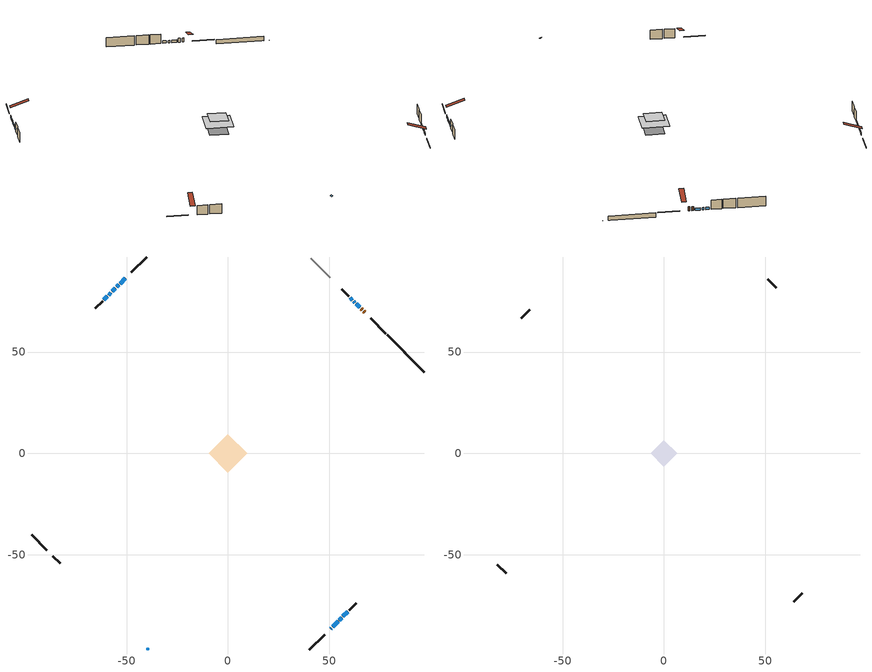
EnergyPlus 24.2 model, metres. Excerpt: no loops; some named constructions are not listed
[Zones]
conditioned space
 floor outside (Floor1 construction): -0.72,0 0,0.72 0.72,0 0,-0.72 z1.5
 floor adiabatic (AdiabaticFloorConstruction): -9.41,0 0,9.41 9.41,0 0,-9.41 z3.94
 floor foundation (Slab1 construction): -6.52,0 0,6.52 6.52,0 0,-6.52 z-0.8
 wall outside (RimJoist1 construction): 40.1,-96.81 47.61,-89.3 / -96.81,-40.1 -89.3,-47.61 / -40.1,96.81 -47.61,89.3 / 77.84,59.07 70.33,66.58 z1.5:1.8
 wall outside (AdiabaticWallConstruction 1): 67.36,69.56 66.8,70.12 / 66.14,70.77 65.56,71.36 z1.5:3.53
 wall outside (AdiabaticWallConstruction): 50.59,-86.33 50.94,-85.98 / -50.59,86.33 -53.19,83.73 / -53.84,83.07 -54.82,82.1 / -55.47,81.44 -57.1,79.82 / 51.59,-85.32 54.2,-82.71 / 64.9,72.01 63.22,73.69 / 62.57,74.35 61.99,74.93 / -57.75,79.16 -58.87,78.05 / -59.52,77.39 -61.15,75.77 / 54.86,-82.06 55.99,-80.92 / 56.65,-80.26 58.97,-77.95 / 61.33,75.58 60.19,76.72 z1.5:2.72
 wall outside (Wall1 construction): 59.63,-77.29 63.22,-73.69 / -86.33,-50.59 -82.73,-54.19 / -61.8,75.11 -65.4,71.51 / 59.54,77.38 55.94,80.97 z1.5:6.38
 wall foundation (FoundationWall1 construction): 78.5,58.41,-0.8 78.5,58.41,1.5 94.84,42.08,1.5 94.84,42.08,-0.7 96.81,40.1,-0.7 96.81,40.1,-0.8
 wall adiabatic (Wall4 construction): 50.35,86.56 40.76,96.16 z1.5:6.38
 window (WindowConstruction): 50.59,-86.33 50.94,-85.98 z1.5:2.72
 window (WindowConstruction 9): -50.59,86.33 -53.19,83.73 z1.5:2.72
 window (WindowConstruction 10): -53.84,83.07 -54.82,82.1 z1.5:2.72
 window (WindowConstruction 11): -55.47,81.44 -57.1,79.82 z1.5:2.72
 window (WindowConstruction 1): 51.59,-85.32 54.2,-82.71 z1.5:2.72
 window (WindowConstruction 2): 64.9,72.01 63.22,73.69 z1.5:2.72
 window (WindowConstruction 3): 62.57,74.35 61.99,74.93 z1.5:2.72
 window (WindowConstruction 4): -57.75,79.16 -58.87,78.05 z1.5:2.72
 window (WindowConstruction 5): -59.52,77.39 -61.15,75.77 z1.5:2.72
 window (WindowConstruction 6): 54.86,-82.06 55.99,-80.92 z1.5:2.72
 window (WindowConstruction 7): 56.65,-80.26 58.97,-77.95 z1.5:2.72
 window (WindowConstruction 8): 61.33,75.58 60.2,76.72 z1.5:2.72
 door (Door): 67.36,69.56 66.8,70.12 z1.5:3.53
 door (Door 1): 66.14,70.77 65.56,71.36 z1.5:3.53
 ceiling adiabatic (AdiabaticFloorConstruction): 0,-9.41 9.41,0 0,9.41 -9.41,0 z3.94
 roof outside (AdiabaticRoofConstruction): -39.1,-96.81,6.38 -39.1,-95.86,6.69 -40.1,-95.86,6.69 -40.1,-96.81,6.38
 skylight (SkylightConstruction): -39.1,-96.81,6.38 -39.1,-95.86,6.69 -40.1,-95.86,6.69 -40.1,-96.81,6.38
attic - vented
 floor to conditioned space (Floor2 construction Reversed): -6.49,0 0,6.49 6.49,0 0,-6.49 z6.38
 wall outside (Wall3 construction): 63.88,-73.03 68.15,-68.76 / -82.07,-54.84 -77.8,-59.12 / -66.06,70.86 -70.33,66.58 / 55.28,81.63 51.01,85.91 z1.5:6.38
 roof outside (Roof1 construction): 49.93,-86.98,6.38 43.61,-80.66,9.36 41.95,-82.33,9.36 48.27,-88.65,6.38; -86.98,-49.93,6.38 -80.66,-43.61,9.36 -82.33,-41.95,9.36 -88.65,-48.27,6.38; -49.93,86.98,6.38 -43.61,80.66,9.36 -41.95,82.33,9.36 -48.27,88.65,6.38; 68.01,68.9,6.38 61.69,62.58,9.36 63.36,60.92,9.36 69.68,67.24,6.38
[Material] Roughness=Rough; Thermal Absorptance=0.9
Name | Thickness {m} | Conductivity {W/m-K} | Density {kg/m3} | Specific Heat {J/kg-K} | Solar Absorptance | Visible Absorptance
ceiling loosefill ins | 0.254 | 0.0480833 | 16.02 | 1046.75 | 0.7 | 0.7
ceiling stud and cavity | 0.1397 | 0.147741 | 65.682 | 1177.47 | 0.7 | 0.7
gypsum board | 0.0127 | 0.160291 | 801 | 837.4 | 0.6 | 0.6
[Construction]
Floor2 construction: ceiling loosefill ins, ceiling stud and cavity, gypsum board
[EnergyManagementSystem:Program]
water_heater_EC_adj: If WarmupFlag == 0; Set dhw_e_cons = water_heater_energy + water_heater_on_cycle_parasitic + water_heater_off_cycle_parasitic; Set water_heater_ec_adj_act = 0.0 * dhw_e_cons / 1; EndIf
[EnergyManagementSystem:ProgramCallingManager]
central_ac_and_furnace_supply_fan_disaggregate_program_calling_manager: EndOfSystemTimestepBeforeHVACReporting; central_ac_and_furnace_supply_fan_disaggregate_program
central_ac_and_furnace_supply_fan_disaggregate_program_calling_manager 1: EndOfSystemTimestepBeforeHVACReporting; central_ac_and_furnace_supply_fan_disaggregate_program_1
component_loads_program_calling_manager: EndOfZoneTimestepAfterZoneReporting; component_loads_program
fridge_schedule_program_calling_manager: BeginZoneTimestepAfterInitHeatBalance; fridge_schedule_program
infil_program_calling_manager: BeginZoneTimestepAfterInitHeatBalance; infil_program
natural_vent_program_calling_manager: BeginZoneTimestepAfterInitHeatBalance; natural_vent_program
total_airflows_program_calling_manager: EndOfZoneTimestepAfterZoneReporting; total_airflows_program
total_loads_program_calling_manager: EndOfZoneTimestepAfterZoneReporting; total_loads_program
unit_heater_supply_fan_disaggregate_program_calling_manager: EndOfSystemTimestepBeforeHVACReporting; unit_heater_supply_fan_disaggregate_program
unmet_hours_program_calling_manager: EndOfZoneTimestepBeforeZoneReporting; unmet_hours_program
water_heater_EC_adj_ProgramManager: EndOfSystemTimestepBeforeHVACReporting; water_heater_EC_adj
[EnergyManagementSystem:OutputVariable] Type of Data in Variable=Summed
Name | EMS Variable | Update Frequency | EMS Program or Subroutine | Units
central ac and furnace supply fan disaggregate clg | central_ac_and_furnace_supply_fan_clg | SystemTimestep | central_ac_and_furnace_supply_fan_disaggregate_program | J
central ac and furnace supply fan disaggregate htg primary | central_ac_and_furnace_supply_fan_primary_htg | SystemTimestep | central_ac_and_furnace_supply_fan_disaggregate_program_1 | J
unit heater supply fan disaggregate htg primary | unit_heater_supply_fan_primary_htg | SystemTimestep | unit_heater_supply_fan_disaggregate_program | J
loads_htg_tot_peakload_outvar; loads_htg_tot_annual_outvar; Energy Management System Output Variable 1; Energy Management System Output Variable 45 | loads_htg_tot | ZoneTimestep | total_loads_program | J
loads_clg_tot_peakload_outvar; loads_clg_tot_annual_outvar; Energy Management System Output Variable 2; Energy Management System Output Variable 46 | loads_clg_tot | ZoneTimestep | total_loads_program | J
htg_unmet_hours_annual_outvar; Energy Management System Output Variable 3 | htg_unmet_hours | ZoneTimestep | unmet_hours_program | hr
clg_unmet_hours_annual_outvar; Energy Management System Output Variable 4 | clg_unmet_hours | ZoneTimestep | unmet_hours_program | hr
loads_htg_roofs_annual_outvar; Energy Management System Output Variable 5 | loads_htg_roofs | ZoneTimestep | component_loads_program | J
loads_htg_ceilings_annual_outvar; Energy Management System Output Variable 6 | loads_htg_ceilings | ZoneTimestep | component_loads_program | J
loads_htg_walls_annual_outvar; Energy Management System Output Variable 7 | loads_htg_walls | ZoneTimestep | component_loads_program | J
loads_htg_rim_joists_annual_outvar; Energy Management System Output Variable 8 | loads_htg_rim_joists | ZoneTimestep | component_loads_program | J
loads_htg_foundation_walls_annual_outvar; Energy Management System Output Variable 9 | loads_htg_foundation_walls | ZoneTimestep | component_loads_program | J
loads_htg_doors_annual_outvar; Energy Management System Output Variable 10 | loads_htg_doors | ZoneTimestep | component_loads_program | J
loads_htg_windows_conduction_annual_outvar; Energy Management System Output Variable 11 | loads_htg_windows_conduction | ZoneTimestep | component_loads_program | J
loads_htg_windows_solar_annual_outvar; Energy Management System Output Variable 12 | loads_htg_windows_solar | ZoneTimestep | component_loads_program | J
loads_htg_skylights_conduction_annual_outvar; Energy Management System Output Variable 13 | loads_htg_skylights_conduction | ZoneTimestep | component_loads_program | J
loads_htg_skylights_solar_annual_outvar; Energy Management System Output Variable 14 | loads_htg_skylights_solar | ZoneTimestep | component_loads_program | J
loads_htg_floors_annual_outvar; Energy Management System Output Variable 15 | loads_htg_floors | ZoneTimestep | component_loads_program | J
loads_htg_slabs_annual_outvar; Energy Management System Output Variable 16 | loads_htg_slabs | ZoneTimestep | component_loads_program | J
loads_htg_internal_mass_annual_outvar; Energy Management System Output Variable 17 | loads_htg_internal_mass | ZoneTimestep | component_loads_program | J
loads_htg_infil_annual_outvar; Energy Management System Output Variable 18 | loads_htg_infil | ZoneTimestep | component_loads_program | J
loads_htg_natvent_annual_outvar; Energy Management System Output Variable 19 | loads_htg_natvent | ZoneTimestep | component_loads_program | J
loads_htg_mechvent_annual_outvar; Energy Management System Output Variable 20 | loads_htg_mechvent | ZoneTimestep | component_loads_program | J
loads_htg_whf_annual_outvar; Energy Management System Output Variable 21 | loads_htg_whf | ZoneTimestep | component_loads_program | J
loads_htg_ducts_annual_outvar; Energy Management System Output Variable 22 | loads_htg_ducts | ZoneTimestep | component_loads_program | J
loads_htg_intgains_annual_outvar; Energy Management System Output Variable 23 | loads_htg_intgains | ZoneTimestep | component_loads_program | J
loads_htg_lighting_annual_outvar; Energy Management System Output Variable 24 | loads_htg_lighting | ZoneTimestep | component_loads_program | J
loads_clg_roofs_annual_outvar; Energy Management System Output Variable 25 | loads_clg_roofs | ZoneTimestep | component_loads_program | J
loads_clg_ceilings_annual_outvar; Energy Management System Output Variable 26 | loads_clg_ceilings | ZoneTimestep | component_loads_program | J
loads_clg_walls_annual_outvar; Energy Management System Output Variable 27 | loads_clg_walls | ZoneTimestep | component_loads_program | J
loads_clg_rim_joists_annual_outvar; Energy Management System Output Variable 28 | loads_clg_rim_joists | ZoneTimestep | component_loads_program | J
loads_clg_foundation_walls_annual_outvar; Energy Management System Output Variable 29 | loads_clg_foundation_walls | ZoneTimestep | component_loads_program | J
loads_clg_doors_annual_outvar; Energy Management System Output Variable 30 | loads_clg_doors | ZoneTimestep | component_loads_program | J
loads_clg_windows_conduction_annual_outvar; Energy Management System Output Variable 31 | loads_clg_windows_conduction | ZoneTimestep | component_loads_program | J
loads_clg_windows_solar_annual_outvar; Energy Management System Output Variable 32 | loads_clg_windows_solar | ZoneTimestep | component_loads_program | J
loads_clg_skylights_conduction_annual_outvar; Energy Management System Output Variable 33 | loads_clg_skylights_conduction | ZoneTimestep | component_loads_program | J
loads_clg_skylights_solar_annual_outvar; Energy Management System Output Variable 34 | loads_clg_skylights_solar | ZoneTimestep | component_loads_program | J
loads_clg_floors_annual_outvar; Energy Management System Output Variable 35 | loads_clg_floors | ZoneTimestep | component_loads_program | J
loads_clg_slabs_annual_outvar; Energy Management System Output Variable 36 | loads_clg_slabs | ZoneTimestep | component_loads_program | J
loads_clg_internal_mass_annual_outvar; Energy Management System Output Variable 37 | loads_clg_internal_mass | ZoneTimestep | component_loads_program | J
loads_clg_infil_annual_outvar; Energy Management System Output Variable 38 | loads_clg_infil | ZoneTimestep | component_loads_program | J
loads_clg_natvent_annual_outvar; Energy Management System Output Variable 39 | loads_clg_natvent | ZoneTimestep | component_loads_program | J
loads_clg_mechvent_annual_outvar; Energy Management System Output Variable 40 | loads_clg_mechvent | ZoneTimestep | component_loads_program | J
loads_clg_whf_annual_outvar; Energy Management System Output Variable 41 | loads_clg_whf | ZoneTimestep | component_loads_program | J
loads_clg_ducts_annual_outvar; Energy Management System Output Variable 42 | loads_clg_ducts | ZoneTimestep | component_loads_program | J
loads_clg_intgains_annual_outvar; Energy Management System Output Variable 43 | loads_clg_intgains | ZoneTimestep | component_loads_program | J
loads_clg_lighting_annual_outvar; Energy Management System Output Variable 44 | loads_clg_lighting | ZoneTimestep | component_loads_program | J
[Schedule:Day:Interval]
interior lighting schedule day 1: No, 01:00, 0.100909, 04:00, 0.0840909, 05:00, 0.0925, 06:00, 0.151364, 07:00, 0.252273, 08:00, 0.319545, 10:00, 0.344773, 11:00, 0.327955, 12:00, 0.311136, 13:00, 0.302727, 14:00, 0.294318, 15:00, 0.311136, 16:00, 0.344773, 17:00, 0.420455, 18:00, 0.546591, 19:00, 0.723182, 20:00, 0.891364, 21:00, 0.925, 22:00, 0.664318, 23:00, 0.336364, 24:00, 0.151364
interior lighting schedule day 2: No, 01:00, 0.0927273, 04:00, 0.0772727, 05:00, 0.085, 06:00, 0.139091, 07:00, 0.231818, 08:00, 0.293636, 10:00, 0.316818, 11:00, 0.301364, 12:00, 0.285909, 13:00, 0.278182, 14:00, 0.270455, 15:00, 0.285909, 16:00, 0.316818, 17:00, 0.386364, 18:00, 0.502273, 19:00, 0.664545, 20:00, 0.819091, 21:00, 0.85, 22:00, 0.610455, 23:00, 0.309091, 24:00, 0.139091
interior lighting schedule day 3: No, 01:00, 0.0845455, 04:00, 0.0704545, 05:00, 0.0775, 06:00, 0.126818, 07:00, 0.211364, 08:00, 0.267727, 10:00, 0.288864, 11:00, 0.274773, 12:00, 0.260682, 13:00, 0.253636, 14:00, 0.246591, 15:00, 0.260682, 16:00, 0.288864, 17:00, 0.352273, 18:00, 0.457955, 19:00, 0.605909, 20:00, 0.746818, 21:00, 0.775, 22:00, 0.556591, 23:00, 0.281818, 24:00, 0.126818
interior lighting schedule day 4: No, 01:00, 0.0763636, 04:00, 0.0636364, 05:00, 0.07, 06:00, 0.114545, 07:00, 0.190909, 08:00, 0.241818, 10:00, 0.260909, 11:00, 0.248182, 12:00, 0.235455, 13:00, 0.229091, 14:00, 0.222727, 15:00, 0.235455, 16:00, 0.260909, 17:00, 0.318182, 18:00, 0.413636, 19:00, 0.547273, 20:00, 0.674545, 21:00, 0.7, 22:00, 0.502727, 23:00, 0.254545, 24:00, 0.114545
interior lighting schedule day 5: No, 01:00, 0.0727273, 04:00, 0.0606061, 05:00, 0.0666667, 06:00, 0.109091, 07:00, 0.181818, 08:00, 0.230303, 10:00, 0.248485, 11:00, 0.236364, 12:00, 0.224242, 13:00, 0.218182, 14:00, 0.212121, 15:00, 0.224242, 16:00, 0.248485, 17:00, 0.30303, 18:00, 0.393939, 19:00, 0.521212, 20:00, 0.642424, 21:00, 0.666667, 22:00, 0.478788, 23:00, 0.242424, 24:00, 0.109091
interior lighting schedule day 6: No, 01:00, 0.0745455, 04:00, 0.0621212, 05:00, 0.0683333, 06:00, 0.111818, 07:00, 0.186364, 08:00, 0.236061, 10:00, 0.254697, 11:00, 0.242273, 12:00, 0.229848, 13:00, 0.223636, 14:00, 0.217424, 15:00, 0.229848, 16:00, 0.254697, 17:00, 0.310606, 18:00, 0.403788, 19:00, 0.534242, 20:00, 0.658485, 21:00, 0.683333, 22:00, 0.490758, 23:00, 0.248485, 24:00, 0.111818
interior lighting schedule day 7: No, 01:00, 0.08, 04:00, 0.0666667, 05:00, 0.0733333, 06:00, 0.12, 07:00, 0.2, 08:00, 0.253333, 10:00, 0.273333, 11:00, 0.26, 12:00, 0.246667, 13:00, 0.24, 14:00, 0.233333, 15:00, 0.246667, 16:00, 0.273333, 17:00, 0.333333, 18:00, 0.433333, 19:00, 0.573333, 20:00, 0.706667, 21:00, 0.733333, 22:00, 0.526667, 23:00, 0.266667, 24:00, 0.12
interior lighting schedule day 8: No, 01:00, 0.0890909, 04:00, 0.0742424, 05:00, 0.0816667, 06:00, 0.133636, 07:00, 0.222727, 08:00, 0.282121, 10:00, 0.304394, 11:00, 0.289545, 12:00, 0.274697, 13:00, 0.267273, 14:00, 0.259848, 15:00, 0.274697, 16:00, 0.304394, 17:00, 0.371212, 18:00, 0.482576, 19:00, 0.638485, 20:00, 0.78697, 21:00, 0.816667, 22:00, 0.586515, 23:00, 0.29697, 24:00, 0.133636
interior lighting schedule day 9: No, 01:00, 0.0972727, 04:00, 0.0810606, 05:00, 0.0891667, 06:00, 0.145909, 07:00, 0.243182, 08:00, 0.30803, 10:00, 0.332348, 11:00, 0.316136, 12:00, 0.299924, 13:00, 0.291818, 14:00, 0.283712, 15:00, 0.299924, 16:00, 0.332348, 17:00, 0.405303, 18:00, 0.526894, 19:00, 0.697121, 20:00, 0.859242, 21:00, 0.891667, 22:00, 0.640379, 23:00, 0.324242, 24:00, 0.145909
interior lighting schedule day 10: No, 01:00, 0.105455, 04:00, 0.0878788, 05:00, 0.0966667, 06:00, 0.158182, 07:00, 0.263636, 08:00, 0.333939, 10:00, 0.360303, 11:00, 0.342727, 12:00, 0.325152, 13:00, 0.316364, 14:00, 0.307576, 15:00, 0.325152, 16:00, 0.360303, 17:00, 0.439394, 18:00, 0.571212, 19:00, 0.755758, 20:00, 0.931515, 21:00, 0.966667, 22:00, 0.694242, 23:00, 0.351515, 24:00, 0.158182
interior lighting schedule day 11: No, 01:00, 0.109091, 04:00, 0.0909091, 05:00, 0.1, 06:00, 0.163636, 07:00, 0.272727, 08:00, 0.345455, 10:00, 0.372727, 11:00, 0.354545, 12:00, 0.336364, 13:00, 0.327273, 14:00, 0.318182, 15:00, 0.336364, 16:00, 0.372727, 17:00, 0.454545, 18:00, 0.590909, 19:00, 0.781818, 20:00, 0.963636, 21:00, 1, 22:00, 0.718182, 23:00, 0.363636, 24:00, 0.163636
occupants schedule day: No, 05:00, 0.426829, 06:00, 0.719512, 07:00, 1, 08:00, 0.670732, 09:00, 0.329268, 14:00, 0.170732, 15:00, 0.231707, 16:00, 0.329268, 17:00, 0.5, 18:00, 0.670732, 19:00, 0.829268, 21:00, 1, 22:00, 0.853659, 23:00, 0.646341, 24:00, 0.426829
occupants schedule default day; clothes dryer schedule default day; cooking range schedule default day; misc plug loads schedule default day; general water use schedule default day; clothes dryer exhaust 0 schedule default day; cooling season schedule day; cooling season schedule day 2; cooling season schedule default day; exterior lighting schedule default day; natural vent schedule default day: No, 24:00, 0
clothes dryer schedule day; clothes dryer exhaust 0 schedule day: No, 01:00, 0.123457, 02:00, 0.0740741, 03:00, 0.0493827, 04:00, 0.0246914, 05:00, 0.0493827, 06:00, 0.0740741, 07:00, 0.197531, 08:00, 0.395062, 09:00, 0.592593, 10:00, 0.839506, 11:00, 0.962963, 12:00, 1, 13:00, 0.91358, 14:00, 0.82716, 15:00, 0.716049, 16:00, 0.753086, 17:00, 0.679012, 18:00, 0.666667, 20:00, 0.62963, 21:00, 0.641975, 22:00, 0.666667, 23:00, 0.54321, 24:00, 0.296296
cooking range schedule day: No, 05:00, 0.0597015, 06:00, 0.11194, 07:00, 0.171642, 08:00, 0.291045, 11:00, 0.343284, 12:00, 0.402985, 13:00, 0.462687, 14:00, 0.343284, 15:00, 0.291045, 16:00, 0.402985, 17:00, 0.567164, 18:00, 1, 19:00, 0.850746, 20:00, 0.432836, 21:00, 0.291045, 22:00, 0.231343, 23:00, 0.171642, 24:00, 0.11194
misc plug loads schedule day: No, 06:00, 0.705882, 07:00, 0.745098, 08:00, 0.803922, 15:00, 0.823529, 16:00, 0.862745, 17:00, 0.921569, 18:00, 0.980392, 19:00, 1, 20:00, 0.980392, 21:00, 0.941176, 22:00, 0.862745, 23:00, 0.784314, 24:00, 0.72549
general water use schedule day: No, 01:00, 0.315068, 03:00, 0.287671, 04:00, 0.342466, 05:00, 0.369863, 06:00, 0.520548, 07:00, 0.60274, 08:00, 0.534247, 10:00, 0.506849, 11:00, 0.465753, 14:00, 0.479452, 15:00, 0.534247, 16:00, 0.589041, 17:00, 0.69863, 18:00, 0.876712, 19:00, 0.890411, 20:00, 0.986301, 21:00, 1, 22:00, 0.863014, 23:00, 0.616438, 24:00, 0.465753
cooling season schedule day 1: No, 24:00, 1
exterior lighting schedule day: No, 01:00, 0.566667, 03:00, 0.524167, 05:00, 0.495833, 06:00, 0.5525, 07:00, 0.623333, 08:00, 0.580833, 09:00, 0.439167, 10:00, 0.354167, 12:00, 0.34, 13:00, 0.354167, 14:00, 0.396667, 15:00, 0.425, 16:00, 0.495833, 17:00, 0.623333, 18:00, 0.793333, 19:00, 0.906667, 20:00, 0.963333, 21:00, 0.991667, 22:00, 0.920833, 23:00, 0.793333, 24:00, 0.665833
exterior lighting schedule day 1: No, 01:00, 0.528571, 03:00, 0.488929, 05:00, 0.4625, 06:00, 0.515357, 07:00, 0.581429, 08:00, 0.541786, 09:00, 0.409643, 10:00, 0.330357, 12:00, 0.317143, 13:00, 0.330357, 14:00, 0.37, 15:00, 0.396429, 16:00, 0.4625, 17:00, 0.581429, 18:00, 0.74, 19:00, 0.845714, 20:00, 0.898571, 21:00, 0.925, 22:00, 0.858929, 23:00, 0.74, 24:00, 0.621071
exterior lighting schedule day 10: No, 01:00, 0.552381, 03:00, 0.510952, 05:00, 0.483333, 06:00, 0.538571, 07:00, 0.607619, 08:00, 0.56619, 09:00, 0.428095, 10:00, 0.345238, 12:00, 0.331429, 13:00, 0.345238, 14:00, 0.386667, 15:00, 0.414286, 16:00, 0.483333, 17:00, 0.607619, 18:00, 0.773333, 19:00, 0.88381, 20:00, 0.939048, 21:00, 0.966667, 22:00, 0.897619, 23:00, 0.773333, 24:00, 0.649048
exterior lighting schedule day 11: No, 01:00, 0.571429, 03:00, 0.528571, 05:00, 0.5, 06:00, 0.557143, 07:00, 0.628571, 08:00, 0.585714, 09:00, 0.442857, 10:00, 0.357143, 12:00, 0.342857, 13:00, 0.357143, 14:00, 0.4, 15:00, 0.428571, 16:00, 0.5, 17:00, 0.628571, 18:00, 0.8, 19:00, 0.914286, 20:00, 0.971429, 21:00, 1, 22:00, 0.928571, 23:00, 0.8, 24:00, 0.671429
exterior lighting schedule day 2: No, 01:00, 0.485714, 03:00, 0.449286, 05:00, 0.425, 06:00, 0.473571, 07:00, 0.534286, 08:00, 0.497857, 09:00, 0.376429, 10:00, 0.303571, 12:00, 0.291429, 13:00, 0.303571, 14:00, 0.34, 15:00, 0.364286, 16:00, 0.425, 17:00, 0.534286, 18:00, 0.68, 19:00, 0.777143, 20:00, 0.825714, 21:00, 0.85, 22:00, 0.789286, 23:00, 0.68, 24:00, 0.570714
exterior lighting schedule day 3: No, 01:00, 0.442857, 03:00, 0.409643, 05:00, 0.3875, 06:00, 0.431786, 07:00, 0.487143, 08:00, 0.453929, 09:00, 0.343214, 10:00, 0.276786, 12:00, 0.265714, 13:00, 0.276786, 14:00, 0.31, 15:00, 0.332143, 16:00, 0.3875, 17:00, 0.487143, 18:00, 0.62, 19:00, 0.708571, 20:00, 0.752857, 21:00, 0.775, 22:00, 0.719643, 23:00, 0.62, 24:00, 0.520357
exterior lighting schedule day 4: No, 01:00, 0.4, 03:00, 0.37, 05:00, 0.35, 06:00, 0.39, 07:00, 0.44, 08:00, 0.41, 09:00, 0.31, 10:00, 0.25, 12:00, 0.24, 13:00, 0.25, 14:00, 0.28, 15:00, 0.3, 16:00, 0.35, 17:00, 0.44, 18:00, 0.56, 19:00, 0.64, 20:00, 0.68, 21:00, 0.7, 22:00, 0.65, 23:00, 0.56, 24:00, 0.47
exterior lighting schedule day 5: No, 01:00, 0.380952, 03:00, 0.352381, 05:00, 0.333333, 06:00, 0.371429, 07:00, 0.419048, 08:00, 0.390476, 09:00, 0.295238, 10:00, 0.238095, 12:00, 0.228571, 13:00, 0.238095, 14:00, 0.266667, 15:00, 0.285714, 16:00, 0.333333, 17:00, 0.419048, 18:00, 0.533333, 19:00, 0.609524, 20:00, 0.647619, 21:00, 0.666667, 22:00, 0.619048, 23:00, 0.533333, 24:00, 0.447619
exterior lighting schedule day 6: No, 01:00, 0.390476, 03:00, 0.36119, 05:00, 0.341667, 06:00, 0.380714, 07:00, 0.429524, 08:00, 0.400238, 09:00, 0.302619, 10:00, 0.244048, 12:00, 0.234286, 13:00, 0.244048, 14:00, 0.273333, 15:00, 0.292857, 16:00, 0.341667, 17:00, 0.429524, 18:00, 0.546667, 19:00, 0.624762, 20:00, 0.66381, 21:00, 0.683333, 22:00, 0.634524, 23:00, 0.546667, 24:00, 0.45881
exterior lighting schedule day 7: No, 01:00, 0.419048, 03:00, 0.387619, 05:00, 0.366667, 06:00, 0.408571, 07:00, 0.460952, 08:00, 0.429524, 09:00, 0.324762, 10:00, 0.261905, 12:00, 0.251429, 13:00, 0.261905, 14:00, 0.293333, 15:00, 0.314286, 16:00, 0.366667, 17:00, 0.460952, 18:00, 0.586667, 19:00, 0.670476, 20:00, 0.712381, 21:00, 0.733333, 22:00, 0.680952, 23:00, 0.586667, 24:00, 0.492381
exterior lighting schedule day 8: No, 01:00, 0.466667, 03:00, 0.431667, 05:00, 0.408333, 06:00, 0.455, 07:00, 0.513333, 08:00, 0.478333, 09:00, 0.361667, 10:00, 0.291667, 12:00, 0.28, 13:00, 0.291667, 14:00, 0.326667, 15:00, 0.35, 16:00, 0.408333, 17:00, 0.513333, 18:00, 0.653333, 19:00, 0.746667, 20:00, 0.793333, 21:00, 0.816667, 22:00, 0.758333, 23:00, 0.653333, 24:00, 0.548333
exterior lighting schedule day 9: No, 01:00, 0.509524, 03:00, 0.47131, 05:00, 0.445833, 06:00, 0.496786, 07:00, 0.560476, 08:00, 0.522262, 09:00, 0.394881, 10:00, 0.318452, 12:00, 0.305714, 13:00, 0.318452, 14:00, 0.356667, 15:00, 0.382143, 16:00, 0.445833, 17:00, 0.560476, 18:00, 0.713333, 19:00, 0.815238, 20:00, 0.86619, 21:00, 0.891667, 22:00, 0.827976, 23:00, 0.713333, 24:00, 0.59869
[Schedule:Week:Daily]
clothes dryer exhaust 0 schedule Week Rule - Jan1-Dec31: clothes dryer exhaust 0 schedule day, clothes dryer exhaust 0 schedule day, clothes dryer exhaust 0 schedule day, clothes dryer exhaust 0 schedule day, clothes dryer exhaust 0 schedule day, clothes dryer exhaust 0 schedule day, clothes dryer exhaust 0 schedule day, clothes dryer exhaust 0 schedule default day, clothes dryer exhaust 0 schedule default day, clothes dryer exhaust 0 schedule default day, clothes dryer exhaust 0 schedule default day, clothes dryer exhaust 0 schedule default day
cooling season schedule Week Rule - Jan1-May26: cooling season schedule day, cooling season schedule day, cooling season schedule day, cooling season schedule day, cooling season schedule day, cooling season schedule day, cooling season schedule day, cooling season schedule default day, cooling season schedule default day, cooling season schedule default day, cooling season schedule default day, cooling season schedule default day
cooling season schedule Week Rule - May27-Jun2: cooling season schedule day, cooling season schedule day, cooling season schedule day, cooling season schedule day, cooling season schedule day, cooling season schedule day 1, cooling season schedule day 1, cooling season schedule default day, cooling season schedule default day, cooling season schedule default day, cooling season schedule default day, cooling season schedule default day
cooling season schedule Week Rule - Jun3-Sep29: cooling season schedule day 1, cooling season schedule day 1, cooling season schedule day 1, cooling season schedule day 1, cooling season schedule day 1, cooling season schedule day 1, cooling season schedule day 1, cooling season schedule default day, cooling season schedule default day, cooling season schedule default day, cooling season schedule default day, cooling season schedule default day
cooling season schedule Week Rule - Sep30-Oct6: cooling season schedule day 1, cooling season schedule day 2, cooling season schedule day 2, cooling season schedule day 2, cooling season schedule day 2, cooling season schedule day 2, cooling season schedule day 2, cooling season schedule default day, cooling season schedule default day, cooling season schedule default day, cooling season schedule default day, cooling season schedule default day
cooling season schedule Week Rule - Oct7-Dec31: cooling season schedule day 2, cooling season schedule day 2, cooling season schedule day 2, cooling season schedule day 2, cooling season schedule day 2, cooling season schedule day 2, cooling season schedule day 2, cooling season schedule default day, cooling season schedule default day, cooling season schedule default day, cooling season schedule default day, cooling season schedule default day
natural vent schedule Week Rule - Jan1-Dec31: natural vent schedule default day, natural vent schedule default day, natural vent schedule default day, natural vent schedule default day, natural vent schedule default day, natural vent schedule default day, natural vent schedule default day, natural vent schedule default day, natural vent schedule default day, natural vent schedule default day, natural vent schedule default day, natural vent schedule default day
[Schedule:Year]
clothes dryer exhaust 0 schedule: clothes dryer exhaust 0 schedule Week Rule - Jan1-Dec31, 1, 1, 12, 31
cooling season schedule: cooling season schedule Week Rule - Jan1-May26, 1, 1, 5, 26, cooling season schedule Week Rule - May27-Jun2, 5, 27, 6, 2, cooling season schedule Week Rule - Jun3-Sep29, 6, 3, 9, 29, cooling season schedule Week Rule - Sep30-Oct6, 9, 30, 10, 6, cooling season schedule Week Rule - Oct7-Dec31, 10, 7, 12, 31
natural vent schedule: natural vent schedule Week Rule - Jan1-Dec31, 1, 1, 12, 31
